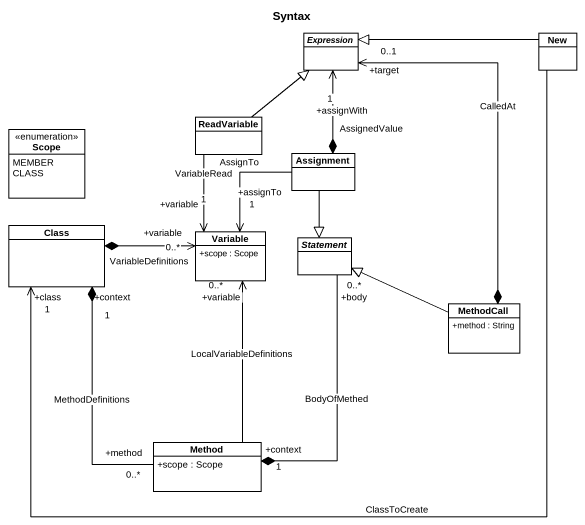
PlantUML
@startuml
title Syntax
hide circle
hide empty members
skinparam classAttributeIconSize 0
abstract class Expression
class New
class ReadVariable
enum Scope {
  MEMBER
  CLASS
}
class Assignment
class "Class" as Class_
class Variable {
  +scope : Scope
}
abstract class Statement
class MethodCall {
  +method : String
}
class Method {
  +scope : Scope
}
New -left-|> Expression
New -left-> "+class\n1" Class_ : ClassToCreate
ReadVariable -up-|> Expression
ReadVariable --> "+variable\n1" Variable : VariableRead
Assignment *-up-> "+assignWith\n1" Expression : AssignedValue
Assignment --> "+assignTo\n1" Variable : AssignTo
Assignment --|> Statement
Class_ *-right-> "+variable\n0..*" Variable : VariableDefinitions
Class_ "+context\n1" *-- "+method\n0..*" Method : MethodDefinitions
MethodCall *-up-> "+target\n0..1" Expression : CalledAt
MethodCall -left-|> Statement
Method -up-> "+variable\n0..*" Variable : LocalVariableDefinitions
Method "+context\n1" *-up- "+body\n0..*" Statement : BodyOfMethed
@enduml
